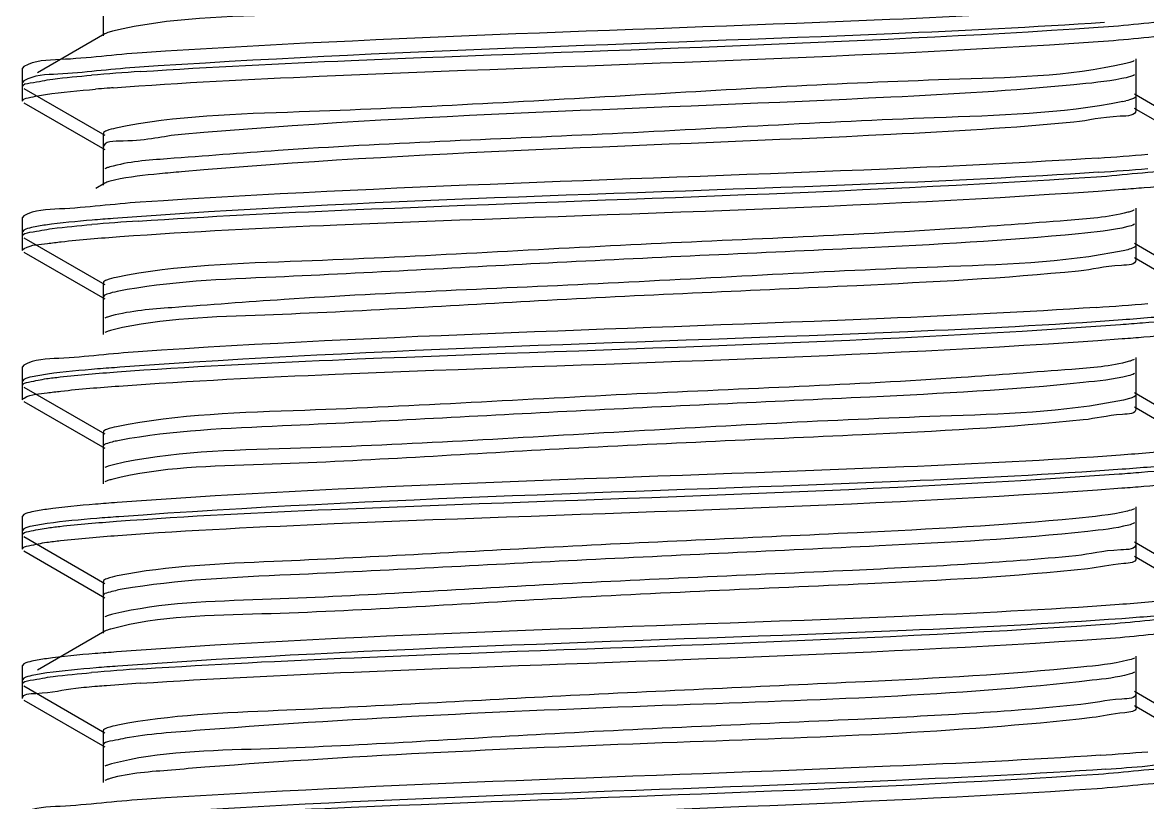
# Model space of a CAD drawing. Extents: x 27938 to 650306, y -92720 to 1524912.
# Drawn here: x 294530.1 to 294709.5, y 847505.1 to 847629.4 of the extents above; entities that cross this region are included whole.
import ezdxf

# ---------------------------------------------------------------- set-up
doc = ezdxf.new("R2010")
doc.units = 0
doc.header["$LTSCALE"] = 1000
doc.header["$MEASUREMENT"] = 0

msp = doc.modelspace()

# ---------------------------------------------------------------- linework, layer by layer
at = {"linetype": 'Continuous'}
for p, q in [((294542.94, 847633.29), (294542.94, 847627.33)), ((294543.2, 847627.63), (294532.45, 847621.41)), ((294707.67, 847617.71), (294707.67, 847623.66)), ((294530.28, 847622.43), (294530.05, 847622.17)), ((294530.05, 847619.19), (294530.05, 847622.17)), ((294530.05, 847619.19), (294530.05, 847622.17)), ((294707.67, 847615.43), (294707.67, 847621.38)), ((294530.28, 847620.15), (294530.05, 847619.89)), ((294530.05, 847616.92), (294530.05, 847619.89)), ((294530.05, 847616.92), (294530.05, 847619.89)), ((294530.28, 847618.93), (294543.2, 847611.45)), ((294720.33, 847610.52), (294707.41, 847618.01)), ((294530.28, 847616.65), (294543.2, 847609.17)), ((294720.33, 847608.25), (294707.41, 847615.73)), ((294542.94, 847611.75), (294542.94, 847605.8)), ((294542.94, 847609.47), (294542.94, 847603.52)), ((294543.2, 847603.82), (294541.73, 847602.97)), ((294707.67, 847593.89), (294707.67, 847599.85)), ((294530.28, 847598.62), (294530.05, 847598.36)), ((294530.05, 847595.38), (294530.05, 847598.36)), ((294530.05, 847595.38), (294530.05, 847598.36)), ((294530.28, 847596.34), (294530.05, 847596.08)), ((294707.67, 847591.61), (294707.67, 847597.57)), ((294530.05, 847593.1), (294530.05, 847596.08)), ((294530.05, 847593.1), (294530.05, 847596.08)), ((294530.28, 847595.12), (294543.2, 847587.64)), ((294530.28, 847592.84), (294543.2, 847585.36)), ((294706.35, 847593.21), (294705.63, 847593.05)), ((294720.33, 847586.71), (294707.41, 847594.19)), ((294720.33, 847584.43), (294707.41, 847591.92)), ((294542.94, 847587.94), (294542.94, 847581.99)), ((294542.94, 847585.66), (294542.94, 847579.71)), ((294530.28, 847574.81), (294530.05, 847574.55)), ((294707.67, 847570.08), (294707.67, 847576.03)), ((294530.05, 847571.57), (294530.05, 847574.55)), ((294530.05, 847571.57), (294530.05, 847574.55)), ((294707.67, 847567.8), (294707.67, 847573.75)), ((294530.28, 847572.53), (294530.05, 847572.27)), ((294530.05, 847569.29), (294530.05, 847572.27)), ((294530.05, 847569.29), (294530.05, 847572.27)), ((294530.28, 847571.31), (294543.2, 847563.83)), ((294706.63, 847569.48), (294705.67, 847569.24)), ((294720.33, 847562.9), (294707.41, 847570.38)), ((294530.28, 847569.03), (294543.2, 847561.55)), ((294720.33, 847560.62), (294707.41, 847568.1)), ((294542.94, 847564.13), (294542.94, 847558.17)), ((294542.94, 847561.85), (294542.94, 847555.89)), ((294707.67, 847546.27), (294707.67, 847552.22)), ((294530.28, 847550.99), (294530.05, 847550.73)), ((294530.05, 847547.76), (294530.05, 847550.73)), ((294530.05, 847547.76), (294530.05, 847550.73)), ((294707.67, 847543.99), (294707.67, 847549.94)), ((294530.28, 847548.71), (294530.05, 847548.45)), ((294530.05, 847545.48), (294530.05, 847548.45)), ((294530.05, 847545.48), (294530.05, 847548.45)), ((294530.28, 847547.49), (294543.2, 847540.01)), ((294720.33, 847539.09), (294707.41, 847546.57)), ((294530.28, 847545.22), (294543.2, 847537.73)), ((294720.33, 847536.81), (294707.41, 847544.29)), ((294542.94, 847540.31), (294542.94, 847534.36)), ((294542.94, 847538.04), (294542.94, 847532.08)), ((294543.2, 847532.38), (294532.45, 847526.16)), ((294707.67, 847522.45), (294707.67, 847528.41)), ((294530.28, 847527.18), (294530.05, 847526.92)), ((294530.05, 847523.94), (294530.05, 847526.92)), ((294530.05, 847523.94), (294530.05, 847526.92)), ((294530.28, 847524.9), (294530.05, 847524.64)), ((294530.05, 847521.66), (294530.05, 847524.64)), ((294530.05, 847521.66), (294530.05, 847524.64)), ((294707.67, 847520.18), (294707.67, 847526.13)), ((294530.28, 847523.68), (294543.2, 847516.2)), ((294720.33, 847515.27), (294707.41, 847522.76)), ((294530.28, 847521.4), (294543.2, 847513.92)), ((294720.33, 847512.99), (294707.41, 847520.48)), ((294542.94, 847516.5), (294542.94, 847510.55)), ((294542.94, 847514.22), (294542.94, 847508.27))]:
    msp.add_line(p, q, dxfattribs=at)
for centre, radius, start, end in [((294576.48, 847199.28), 423.24, 93.7464, 94.7999), ((294569.77, 847280.5), 339.47, 94.4273, 94.7392), ((294574.32, 847222.15), 397.99, 94.2964, 94.4317), ((294701.89, 847634.86), 18.39, 281.5273, 283.0317), ((294673.96, 848032.29), 425.36, 273.7325, 274.8002), ((294673.97, 848029.91), 425.25, 273.7327, 274.7996), ((294576.06, 847180.86), 417.83, 93.7807, 94.8008), ((294673.57, 848013.41), 430.3, 273.7014, 274.7995), ((294576.91, 847098.68), 428.61, 93.7128, 94.7991), ((294561.95, 847278.74), 245.65, 94.6576, 95.467), ((294570.23, 847179.31), 345.43, 94.4503, 94.6873), ((294581.13, 847036.62), 488.53, 93.7928, 94.4265), ((294674.38, 847931.67), 419.97, 273.7666, 274.8009), ((294675.59, 847914.19), 404.72, 273.8647, 274.8037)]:
    msp.add_arc(centre, radius, start, end, dxfattribs=at)
for points, knots in [([(294705.65, 847638.4), (294696.02, 847636.39), (294668.56, 847635.75), (294624.18, 847633.3), (294580.37, 847630.56), (294553.51, 847630.27), (294544.42, 847628.05)], [0, 0, 0, 0, 0.182739, 0.506392, 0.826439, 1, 1, 1, 1]), ([(294701.96, 847631.67), (294690.79, 847630.92), (294639.85, 847628.47), (294588.86, 847627.24), (294549.14, 847624.61)], [0, 0, 0, 0, 0.219496, 1, 1, 1, 1]), ([(294701.65, 847628.67), (294705.98, 847628.96), (294712.03, 847629.8), (294718.65, 847629.87), (294720.33, 847630.84)], [0, 0, 0, 0, 0.691188, 1, 1, 1, 1]), ([(294702.65, 847629.44), (294691.36, 847628.67), (294639.79, 847626.18), (294588.16, 847624.99), (294547.95, 847622.25)], [0, 0, 0, 0, 0.219115, 1, 1, 1, 1]), ([(294548.83, 847621.61), (294560.03, 847622.36), (294610.97, 847624.81), (294661.96, 847626.03), (294701.65, 847628.67)], [0, 0, 0, 0, 0.220088, 1, 1, 1, 1]), ([(294701.65, 847626.39), (294705.98, 847626.68), (294712.04, 847627.52), (294718.65, 847627.6), (294720.33, 847628.56)], [0, 0, 0, 0, 0.691187, 1, 1, 1, 1]), ([(294544.42, 847628.05), (294544.18, 847627.99), (294543.76, 847627.88), (294543.36, 847627.72), (294543.21, 847627.63)], [0, 0, 0, 0, 0.591078, 1, 1, 1, 1]), ([(294544.5, 847619.03), (294555.45, 847619.85), (294607.84, 847622.43), (294660.28, 847623.64), (294701.65, 847626.39)], [0, 0, 0, 0, 0.209378, 1, 1, 1, 1]), ([(294549.14, 847624.61), (294544.77, 847624.32), (294538.66, 847623.47), (294531.98, 847623.41), (294530.28, 847622.43)], [0, 0, 0, 0, 0.691369, 1, 1, 1, 1]), ([(294707.4, 847623.36), (294707.24, 847623.26), (294706.78, 847623.09), (294706.31, 847622.97), (294706.04, 847622.9)], [0, 0, 0, 0, 0.403878, 1, 1, 1, 1]), ([(294547.95, 847622.25), (294543.86, 847621.97), (294538.12, 847621.18), (294531.88, 847621.07), (294530.28, 847620.15)], [0, 0, 0, 0, 0.690219, 1, 1, 1, 1]), ([(294706.04, 847622.9), (294696.83, 847620.76), (294669.91, 847620.36), (294626.07, 847617.7), (294581.84, 847615.23), (294554.52, 847614.6), (294544.94, 847612.59)], [0, 0, 0, 0, 0.175623, 0.495702, 0.818204, 1, 1, 1, 1]), ([(294530.05, 847619.19), (294530.05, 847619.65), (294532.46, 847619.92), (294533.66, 847620.25), (294534.87, 847620.4)], [0, 0, 0, 0, 0.270787, 1, 1, 1, 1]), ([(294697.74, 847619.5), (294688.04, 847618.56), (294640.59, 847615.85), (294593.05, 847614.86), (294555.43, 847611.59)], [0, 0, 0, 0, 0.20523, 1, 1, 1, 1]), ([(294706.77, 847620.82), (294706.32, 847620.68), (294703.34, 847620.03), (294700.31, 847619.75), (294697.74, 847619.5)], [0, 0, 0, 0, 0.153853, 1, 1, 1, 1]), ([(294707.41, 847621.08), (294707.32, 847621.03), (294707.11, 847620.93), (294706.89, 847620.86), (294706.77, 847620.82)], [0, 0, 0, 0, 0.435445, 1, 1, 1, 1]), ([(294530.05, 847616.92), (294530.05, 847617.27), (294531.85, 847617.6), (294532.81, 847617.84), (294533.74, 847617.97)], [0, 0, 0, 0, 0.275063, 1, 1, 1, 1]), ([(294707.66, 847617.71), (294707.66, 847617.52), (294706.96, 847617.17), (294706.45, 847617.05), (294706.04, 847616.95)], [0, 0, 0, 0, 0.303248, 1, 1, 1, 1]), ([(294705.56, 847616.85), (294695.71, 847614.83), (294667.78, 847614.21), (294622.99, 847611.4), (294582.08, 847609.99), (294556, 847607.89), (294546.94, 847607.26), (294543.98, 847606.4)], [0, 0, 0, 0, 0.186373, 0.513855, 0.833476, 0.942785, 1, 1, 1, 1]), ([(294707.66, 847615.43), (294707.67, 847614.53), (294702.53, 847614.55), (294700.22, 847613.79), (294697.74, 847613.55)], [0, 0, 0, 0, 0.264839, 1, 1, 1, 1]), ([(294544.94, 847612.59), (294544.43, 847612.48), (294543.83, 847612.35), (294542.95, 847611.97), (294542.95, 847611.75)], [0, 0, 0, 0, 0.704918, 1, 1, 1, 1]), ([(294697.74, 847613.55), (294688.04, 847612.61), (294640.59, 847609.9), (294593.05, 847608.9), (294555.43, 847605.64)], [0, 0, 0, 0, 0.20523, 1, 1, 1, 1]), ([(294555.43, 847611.59), (294552.33, 847611.32), (294549.46, 847610.3), (294542.94, 847610.59), (294542.94, 847609.47)], [0, 0, 0, 0, 0.735758, 1, 1, 1, 1]), ([(294701.65, 847607.83), (294690.43, 847607.09), (294639.49, 847604.65), (294588.49, 847603.42), (294548.83, 847600.78)], [0, 0, 0, 0, 0.220524, 1, 1, 1, 1]), ([(294701.35, 847604.84), (294705.75, 847605.13), (294711.9, 847605.98), (294718.62, 847606.05), (294720.33, 847607.03)], [0, 0, 0, 0, 0.691471, 1, 1, 1, 1]), ([(294543.98, 847606.4), (294543.82, 847606.36), (294543.56, 847606.27), (294543.31, 847606.16), (294543.2, 847606.1)], [0, 0, 0, 0, 0.572013, 1, 1, 1, 1]), ([(294701.65, 847605.56), (294689.86, 847604.77), (294637.47, 847602.26), (294585.01, 847601.24), (294544.5, 847598.19)], [0, 0, 0, 0, 0.225391, 1, 1, 1, 1]), ([(294555.43, 847605.64), (294554.26, 847605.53), (294550.69, 847605.19), (294547.11, 847604.84), (294544.75, 847604.32)], [0, 0, 0, 0, 0.327573, 1, 1, 1, 1]), ([(294544.75, 847604.32), (294544.43, 847604.25), (294543.91, 847604.12), (294543.39, 847603.93), (294543.2, 847603.82)], [0, 0, 0, 0, 0.601667, 1, 1, 1, 1]), ([(294548.51, 847597.78), (294559.65, 847598.53), (294610.6, 847600.98), (294661.6, 847602.21), (294701.35, 847604.84)], [0, 0, 0, 0, 0.219052, 1, 1, 1, 1]), ([(294705.54, 847602.85), (294706.69, 847602.94), (294710.42, 847603.23), (294714.16, 847603.57), (294716.73, 847603.93)], [0, 0, 0, 0, 0.307538, 1, 1, 1, 1]), ([(294545.6, 847595.3), (294557.13, 847596.14), (294610.44, 847598.73), (294663.83, 847599.77), (294705.54, 847602.85)], [0, 0, 0, 0, 0.216493, 1, 1, 1, 1]), ([(294548.83, 847600.78), (294544.53, 847600.49), (294538.52, 847599.66), (294531.95, 847599.58), (294530.28, 847598.62)], [0, 0, 0, 0, 0.691073, 1, 1, 1, 1]), ([(294544.5, 847598.19), (294543.4, 847598.11), (294539.8, 847597.82), (294536.21, 847597.49), (294533.74, 847597.14)], [0, 0, 0, 0, 0.307039, 1, 1, 1, 1]), ([(294706.35, 847599.17), (294703.21, 847598.36), (294693.94, 847597.66), (294667.59, 847595.66), (294626.78, 847594.19), (294582.31, 847591.4), (294554.69, 847590.8), (294544.98, 847588.78)], [0, 0, 0, 0, 0.060117, 0.171248, 0.491182, 0.816115, 1, 1, 1, 1]), ([(294707.4, 847599.54), (294707.27, 847599.47), (294706.92, 847599.33), (294706.56, 847599.22), (294706.35, 847599.17)], [0, 0, 0, 0, 0.414924, 1, 1, 1, 1]), ([(294530.05, 847595.38), (294530.05, 847595.83), (294532.42, 847596.1), (294533.61, 847596.43), (294534.8, 847596.58)], [0, 0, 0, 0, 0.271021, 1, 1, 1, 1]), ([(294533.74, 847597.14), (294532.98, 847597.03), (294531.83, 847596.82), (294530.65, 847596.55), (294530.28, 847596.34)], [0, 0, 0, 0, 0.641483, 1, 1, 1, 1]), ([(294707.41, 847597.27), (294707.08, 847597.08), (294704.14, 847596.28), (294701.14, 847596.03), (294698.52, 847595.76)], [0, 0, 0, 0, 0.123412, 1, 1, 1, 1]), ([(294534.04, 847594.2), (294534.77, 847594.3), (294538.62, 847594.77), (294542.48, 847595.07), (294545.6, 847595.3)], [0, 0, 0, 0, 0.191582, 1, 1, 1, 1]), ([(294698.52, 847595.76), (294686.99, 847594.61), (294659.26, 847593.19), (294616.52, 847591.34), (294577.04, 847589), (294553.48, 847588.19), (294545.18, 847586.55)], [0, 0, 0, 0, 0.226181, 0.54212, 0.834898, 1, 1, 1, 1]), ([(294530.05, 847593.1), (294530.05, 847593.23), (294531.48, 847594.12), (294532.78, 847594.03), (294534.04, 847594.2)], [0, 0, 0, 0, 0.088752, 1, 1, 1, 1]), ([(294705.63, 847593.05), (294695.92, 847591.03), (294668.29, 847590.43), (294623.81, 847587.64), (294582.99, 847586.18), (294556.65, 847584.17), (294547.39, 847583.48), (294544.25, 847582.66)], [0, 0, 0, 0, 0.183944, 0.508945, 0.828873, 0.939958, 1, 1, 1, 1]), ([(294707.66, 847593.89), (294707.66, 847593.74), (294707.12, 847593.41), (294706.68, 847593.3), (294706.35, 847593.21)], [0, 0, 0, 0, 0.311826, 1, 1, 1, 1]), ([(294707.66, 847591.61), (294707.67, 847590.78), (294702.95, 847590.73), (294700.8, 847590.04), (294698.52, 847589.81)], [0, 0, 0, 0, 0.265449, 1, 1, 1, 1]), ([(294698.52, 847589.81), (294686.76, 847588.63), (294658.5, 847587.18), (294615.16, 847585.39), (294575.75, 847582.81), (294552.39, 847582.32), (294544.51, 847580.45)], [0, 0, 0, 0, 0.229743, 0.549934, 0.842575, 1, 1, 1, 1]), ([(294544.98, 847588.78), (294544.46, 847588.68), (294543.85, 847588.54), (294542.95, 847588.16), (294542.95, 847587.94)], [0, 0, 0, 0, 0.705326, 1, 1, 1, 1]), ([(294545.18, 847586.55), (294544.62, 847586.43), (294543.96, 847586.28), (294542.95, 847585.9), (294542.95, 847585.66)], [0, 0, 0, 0, 0.707822, 1, 1, 1, 1]), ([(294701.35, 847584), (294690.07, 847583.26), (294639.13, 847580.82), (294588.12, 847579.61), (294548.51, 847576.94)], [0, 0, 0, 0, 0.221533, 1, 1, 1, 1]), ([(294544.25, 847582.66), (294544.04, 847582.61), (294543.69, 847582.51), (294543.34, 847582.37), (294543.21, 847582.29)], [0, 0, 0, 0, 0.584722, 1, 1, 1, 1]), ([(294705.54, 847582.02), (294694.12, 847581.17), (294640.81, 847578.57), (294587.42, 847577.5), (294545.6, 847574.46)], [0, 0, 0, 0, 0.214464, 1, 1, 1, 1]), ([(294705.19, 847581.29), (294706.37, 847581.38), (294710.18, 847581.68), (294714, 847582.01), (294716.62, 847582.38)], [0, 0, 0, 0, 0.307301, 1, 1, 1, 1]), ([(294716.73, 847583.09), (294716.02, 847582.99), (294712.3, 847582.54), (294708.56, 847582.24), (294705.54, 847582.02)], [0, 0, 0, 0, 0.191295, 1, 1, 1, 1]), ([(294544.51, 847580.45), (294544.24, 847580.38), (294543.8, 847580.27), (294543.37, 847580.1), (294543.21, 847580.01)], [0, 0, 0, 0, 0.593584, 1, 1, 1, 1]), ([(294545.14, 847573.73), (294556.58, 847574.57), (294609.94, 847577.18), (294663.37, 847578.24), (294705.19, 847581.29)], [0, 0, 0, 0, 0.214855, 1, 1, 1, 1]), ([(294705.47, 847579.03), (294706.63, 847579.12), (294710.38, 847579.41), (294714.13, 847579.75), (294716.71, 847580.12)], [0, 0, 0, 0, 0.30752, 1, 1, 1, 1]), ([(294545.4, 847571.47), (294556.91, 847572.31), (294610.26, 847574.91), (294663.7, 847575.96), (294705.47, 847579.03)], [0, 0, 0, 0, 0.215894, 1, 1, 1, 1]), ([(294548.51, 847576.94), (294544.29, 847576.66), (294538.37, 847575.84), (294531.92, 847575.75), (294530.28, 847574.81)], [0, 0, 0, 0, 0.690761, 1, 1, 1, 1]), ([(294706.63, 847575.43), (294703.66, 847574.57), (294694.59, 847573.94), (294668.51, 847571.85), (294627.59, 847570.43), (294582.82, 847567.62), (294554.9, 847567), (294545.04, 847564.98)], [0, 0, 0, 0, 0.057292, 0.16665, 0.48628, 0.813694, 1, 1, 1, 1]), ([(294707.4, 847575.73), (294707.3, 847575.67), (294707.04, 847575.56), (294706.78, 847575.47), (294706.63, 847575.43)], [0, 0, 0, 0, 0.427528, 1, 1, 1, 1]), ([(294534.04, 847573.37), (294533.22, 847573.25), (294531.96, 847573.04), (294530.68, 847572.76), (294530.28, 847572.53)], [0, 0, 0, 0, 0.64438, 1, 1, 1, 1]), ([(294533.9, 847572.65), (294534.61, 847572.75), (294538.35, 847573.21), (294542.1, 847573.51), (294545.14, 847573.73)], [0, 0, 0, 0, 0.191288, 1, 1, 1, 1]), ([(294545.6, 847574.46), (294544.41, 847574.38), (294540.55, 847574.08), (294536.69, 847573.74), (294534.04, 847573.37)], [0, 0, 0, 0, 0.307194, 1, 1, 1, 1]), ([(294707.41, 847573.45), (294707.11, 847573.28), (294704.41, 847572.52), (294701.66, 847572.28), (294699.26, 847572.03)], [0, 0, 0, 0, 0.125618, 1, 1, 1, 1]), ([(294530.05, 847571.57), (294530.05, 847571.94), (294531.94, 847572.26), (294532.93, 847572.51), (294533.9, 847572.65)], [0, 0, 0, 0, 0.274581, 1, 1, 1, 1]), ([(294533.99, 847570.38), (294534.71, 847570.48), (294538.51, 847570.95), (294542.32, 847571.25), (294545.4, 847571.47)], [0, 0, 0, 0, 0.191547, 1, 1, 1, 1]), ([(294699.26, 847572.03), (294687.96, 847570.85), (294660.46, 847569.44), (294617.85, 847567.56), (294577.99, 847565.29), (294554.07, 847564.39), (294545.51, 847562.8)], [0, 0, 0, 0, 0.221386, 0.535783, 0.830497, 1, 1, 1, 1]), ([(294530.05, 847569.29), (294530.05, 847569.41), (294531.45, 847570.3), (294532.74, 847570.21), (294533.99, 847570.38)], [0, 0, 0, 0, 0.089007, 1, 1, 1, 1]), ([(294705.67, 847569.24), (294696.09, 847567.23), (294668.76, 847566.6), (294624.52, 847564.14), (294580.68, 847561.47), (294553.76, 847561.07), (294544.57, 847558.93)], [0, 0, 0, 0, 0.181847, 0.504414, 0.824494, 1, 1, 1, 1]), ([(294707.66, 847570.08), (294707.66, 847569.95), (294707.25, 847569.65), (294706.89, 847569.55), (294706.63, 847569.48)], [0, 0, 0, 0, 0.322524, 1, 1, 1, 1]), ([(294707.66, 847567.8), (294707.67, 847567.04), (294703.35, 847566.92), (294701.36, 847566.29), (294699.26, 847566.07)], [0, 0, 0, 0, 0.266197, 1, 1, 1, 1]), ([(294699.26, 847566.07), (294687.55, 847564.85), (294659.14, 847563.41), (294615.46, 847561.62), (294575.72, 847558.92), (294552.14, 847558.57), (294544.31, 847556.59)], [0, 0, 0, 0, 0.227539, 0.549411, 0.843947, 1, 1, 1, 1]), ([(294545.04, 847564.98), (294544.51, 847564.88), (294543.89, 847564.73), (294542.95, 847564.35), (294542.95, 847564.13)], [0, 0, 0, 0, 0.706097, 1, 1, 1, 1]), ([(294545.51, 847562.8), (294544.86, 847562.68), (294544.13, 847562.51), (294542.95, 847562.11), (294542.94, 847561.85)], [0, 0, 0, 0, 0.71182, 1, 1, 1, 1]), ([(294705.19, 847560.46), (294693.69, 847559.62), (294640.34, 847557.02), (294586.9, 847555.97), (294545.14, 847552.89)], [0, 0, 0, 0, 0.215925, 1, 1, 1, 1]), ([(294716.62, 847561.55), (294715.9, 847561.44), (294712.1, 847560.98), (294708.28, 847560.68), (294705.19, 847560.46)], [0, 0, 0, 0, 0.191493, 1, 1, 1, 1]), ([(294544.57, 847558.93), (294544.29, 847558.86), (294543.83, 847558.74), (294543.37, 847558.57), (294543.21, 847558.48)], [0, 0, 0, 0, 0.595809, 1, 1, 1, 1]), ([(294704.99, 847557.47), (294706.18, 847557.55), (294710.05, 847557.85), (294713.92, 847558.19), (294716.58, 847558.56)], [0, 0, 0, 0, 0.307277, 1, 1, 1, 1]), ([(294716.71, 847559.28), (294716, 847559.18), (294712.26, 847558.72), (294708.51, 847558.42), (294705.48, 847558.2)], [0, 0, 0, 0, 0.191309, 1, 1, 1, 1]), ([(294545.07, 847549.91), (294556.48, 847550.76), (294609.8, 847553.36), (294663.18, 847554.43), (294704.99, 847557.47)], [0, 0, 0, 0, 0.214447, 1, 1, 1, 1]), ([(294705.48, 847558.2), (294694.03, 847557.35), (294640.67, 847554.75), (294587.23, 847553.69), (294545.4, 847550.63)], [0, 0, 0, 0, 0.214866, 1, 1, 1, 1]), ([(294544.31, 847556.59), (294544.09, 847556.53), (294543.71, 847556.42), (294543.35, 847556.28), (294543.21, 847556.2)], [0, 0, 0, 0, 0.586461, 1, 1, 1, 1]), ([(294545.27, 847547.65), (294556.76, 847548.49), (294610.15, 847551.09), (294663.61, 847552.14), (294705.43, 847555.22)], [0, 0, 0, 0, 0.215499, 1, 1, 1, 1]), ([(294705.43, 847555.22), (294706.59, 847555.3), (294710.35, 847555.6), (294714.11, 847555.93), (294716.7, 847556.3)], [0, 0, 0, 0, 0.307507, 1, 1, 1, 1]), ([(294533.9, 847551.81), (294533.11, 847551.7), (294531.9, 847551.49), (294530.66, 847551.21), (294530.28, 847550.99)], [0, 0, 0, 0, 0.642908, 1, 1, 1, 1]), ([(294545.14, 847552.89), (294543.98, 847552.81), (294540.23, 847552.51), (294536.48, 847552.18), (294533.9, 847551.81)], [0, 0, 0, 0, 0.307539, 1, 1, 1, 1]), ([(294707.41, 847551.92), (294707.07, 847551.73), (294703.98, 847550.9), (294700.85, 847550.65), (294698.09, 847550.37)], [0, 0, 0, 0, 0.122258, 1, 1, 1, 1]), ([(294533.99, 847549.55), (294533.18, 847549.43), (294531.94, 847549.22), (294530.67, 847548.94), (294530.28, 847548.71)], [0, 0, 0, 0, 0.64385, 1, 1, 1, 1]), ([(294533.88, 847548.83), (294534.59, 847548.93), (294538.31, 847549.39), (294542.05, 847549.69), (294545.07, 847549.91)], [0, 0, 0, 0, 0.191269, 1, 1, 1, 1]), ([(294545.4, 847550.63), (294544.23, 847550.55), (294540.42, 847550.25), (294536.61, 847549.91), (294533.99, 847549.55)], [0, 0, 0, 0, 0.30725, 1, 1, 1, 1]), ([(294698.09, 847550.37), (294686.49, 847549.23), (294658.7, 847547.81), (294616.01, 847545.97), (294576.73, 847543.63), (294553.34, 847542.84), (294545.13, 847541.19)], [0, 0, 0, 0, 0.228282, 0.544405, 0.836128, 1, 1, 1, 1]), ([(294707.41, 847549.64), (294707.13, 847549.48), (294704.67, 847548.76), (294702.16, 847548.53), (294699.98, 847548.29)], [0, 0, 0, 0, 0.127999, 1, 1, 1, 1]), ([(294530.05, 847547.76), (294530.05, 847548.12), (294531.93, 847548.44), (294532.92, 847548.7), (294533.88, 847548.83)], [0, 0, 0, 0, 0.274666, 1, 1, 1, 1]), ([(294699.98, 847548.29), (294688.91, 847547.08), (294661.73, 847545.71), (294619.31, 847543.79), (294579.1, 847541.58), (294554.79, 847540.59), (294545.93, 847539.06)], [0, 0, 0, 0, 0.21628, 0.528744, 0.825398, 1, 1, 1, 1]), ([(294530.05, 847545.48), (294530.05, 847545.85), (294531.96, 847546.17), (294532.97, 847546.43), (294533.94, 847546.56)], [0, 0, 0, 0, 0.274358, 1, 1, 1, 1]), ([(294533.94, 847546.56), (294534.66, 847546.67), (294538.43, 847547.12), (294542.21, 847547.42), (294545.27, 847547.65)], [0, 0, 0, 0, 0.191427, 1, 1, 1, 1]), ([(294707.66, 847546.27), (294707.67, 847545.4), (294702.72, 847545.39), (294700.48, 847544.66), (294698.09, 847544.42)], [0, 0, 0, 0, 0.265093, 1, 1, 1, 1]), ([(294698.09, 847544.42), (294686.24, 847543.26), (294657.91, 847541.8), (294614.59, 847540.03), (294575.39, 847537.43), (294552.21, 847536.97), (294544.44, 847535.08)], [0, 0, 0, 0, 0.23203, 0.552577, 0.844133, 1, 1, 1, 1]), ([(294699.98, 847542.34), (294688.33, 847541.07), (294659.81, 847539.63), (294615.82, 847537.85), (294575.77, 847535.02), (294551.95, 847534.83), (294544.16, 847532.73)], [0, 0, 0, 0, 0.225089, 0.548455, 0.844944, 1, 1, 1, 1]), ([(294707.66, 847543.99), (294707.67, 847543.28), (294703.74, 847543.11), (294701.9, 847542.55), (294699.98, 847542.34)], [0, 0, 0, 0, 0.267101, 1, 1, 1, 1]), ([(294545.13, 847541.19), (294544.58, 847541.08), (294543.93, 847540.93), (294542.95, 847540.55), (294542.95, 847540.31)], [0, 0, 0, 0, 0.707145, 1, 1, 1, 1]), ([(294545.93, 847539.06), (294545.18, 847538.93), (294544.35, 847538.73), (294542.95, 847538.34), (294542.94, 847538.04)], [0, 0, 0, 0, 0.715974, 1, 1, 1, 1]), ([(294716.58, 847537.73), (294715.84, 847537.62), (294711.99, 847537.16), (294708.12, 847536.86), (294704.99, 847536.63)], [0, 0, 0, 0, 0.191494, 1, 1, 1, 1]), ([(294704.99, 847536.63), (294693.47, 847535.79), (294640.16, 847533.2), (294586.77, 847532.15), (294545.07, 847529.08)], [0, 0, 0, 0, 0.216529, 1, 1, 1, 1]), ([(294701.97, 847533.44), (294706.22, 847533.73), (294712.18, 847534.55), (294718.67, 847534.64), (294720.33, 847535.59)], [0, 0, 0, 0, 0.690877, 1, 1, 1, 1]), ([(294716.7, 847535.46), (294715.98, 847535.36), (294712.24, 847534.9), (294708.47, 847534.61), (294705.43, 847534.38)], [0, 0, 0, 0, 0.191315, 1, 1, 1, 1]), ([(294544.44, 847535.08), (294544.19, 847535.02), (294543.77, 847534.91), (294543.36, 847534.75), (294543.21, 847534.66)], [0, 0, 0, 0, 0.591238, 1, 1, 1, 1]), ([(294705.43, 847534.38), (294693.96, 847533.54), (294640.57, 847530.93), (294587.11, 847529.88), (294545.27, 847526.81)], [0, 0, 0, 0, 0.215146, 1, 1, 1, 1]), ([(294549.15, 847526.38), (294560.41, 847527.13), (294611.34, 847529.57), (294662.34, 847530.78), (294701.97, 847533.44)], [0, 0, 0, 0, 0.22115, 1, 1, 1, 1]), ([(294544.16, 847532.73), (294543.97, 847532.68), (294543.64, 847532.59), (294543.33, 847532.45), (294543.21, 847532.38)], [0, 0, 0, 0, 0.579977, 1, 1, 1, 1]), ([(294702.87, 847531.22), (294706.91, 847531.5), (294712.58, 847532.29), (294718.75, 847532.4), (294720.33, 847533.31)], [0, 0, 0, 0, 0.689986, 1, 1, 1, 1]), ([(294548.81, 847524.08), (294560.17, 847524.84), (294611.52, 847527.3), (294662.93, 847528.49), (294702.87, 847531.22)], [0, 0, 0, 0, 0.221314, 1, 1, 1, 1]), ([(294533.88, 847528), (294533.1, 847527.89), (294531.89, 847527.68), (294530.66, 847527.4), (294530.28, 847527.18)], [0, 0, 0, 0, 0.642723, 1, 1, 1, 1]), ([(294545.07, 847529.08), (294543.92, 847528.99), (294540.19, 847528.7), (294536.45, 847528.36), (294533.88, 847528)], [0, 0, 0, 0, 0.307563, 1, 1, 1, 1]), ([(294707.41, 847528.11), (294707.09, 847527.93), (294704.26, 847527.15), (294701.38, 847526.9), (294698.85, 847526.64)], [0, 0, 0, 0, 0.124368, 1, 1, 1, 1]), ([(294545.27, 847526.81), (294544.11, 847526.73), (294540.33, 847526.43), (294536.55, 847526.09), (294533.94, 847525.73)], [0, 0, 0, 0, 0.307384, 1, 1, 1, 1]), ([(294698.85, 847526.64), (294687.41, 847525.47), (294659.75, 847524.06), (294617.04, 847522.2), (294577.39, 847519.88), (294553.67, 847519.04), (294545.28, 847517.41)], [0, 0, 0, 0, 0.224238, 0.539714, 0.833345, 1, 1, 1, 1]), ([(294530.05, 847523.94), (294530.05, 847524.4), (294532.49, 847524.67), (294533.71, 847525.01), (294534.93, 847525.16)], [0, 0, 0, 0, 0.270586, 1, 1, 1, 1]), ([(294533.94, 847525.73), (294533.14, 847525.62), (294531.92, 847525.4), (294530.67, 847525.12), (294530.28, 847524.9)], [0, 0, 0, 0, 0.643403, 1, 1, 1, 1]), ([(294700.66, 847524.55), (294678.7, 847522.05), (294631.41, 847520.66), (294584.22, 847518.58), (294559.16, 847516.64)], [0, 0, 0, 0, 0.467917, 1, 1, 1, 1]), ([(294707.41, 847525.83), (294707.15, 847525.68), (294704.93, 847525), (294702.64, 847524.78), (294700.66, 847524.55)], [0, 0, 0, 0, 0.130558, 1, 1, 1, 1]), ([(294530.05, 847521.66), (294530.05, 847522.43), (294534.44, 847522.42), (294536.42, 847523.07), (294538.54, 847523.28)], [0, 0, 0, 0, 0.263956, 1, 1, 1, 1]), ([(294707.66, 847522.45), (294707.67, 847521.65), (294703.13, 847521.57), (294701.05, 847520.91), (294698.85, 847520.68)], [0, 0, 0, 0, 0.265763, 1, 1, 1, 1]), ([(294698.85, 847520.68), (294687.04, 847519.48), (294658.54, 847518.02), (294614.85, 847516.26), (294575.34, 847513.52), (294551.94, 847513.24), (294544.23, 847511.22)], [0, 0, 0, 0, 0.229965, 0.552316, 0.845738, 1, 1, 1, 1]), ([(294707.67, 847520.18), (294707.67, 847519.53), (294704.11, 847519.3), (294702.41, 847518.8), (294700.66, 847518.6)], [0, 0, 0, 0, 0.268181, 1, 1, 1, 1]), ([(294545.28, 847517.41), (294544.69, 847517.29), (294544.01, 847517.14), (294542.95, 847516.75), (294542.94, 847516.5)], [0, 0, 0, 0, 0.709136, 1, 1, 1, 1]), ([(294700.66, 847518.6), (294678.7, 847516.1), (294631.41, 847514.71), (294584.22, 847512.62), (294559.16, 847510.69)], [0, 0, 0, 0, 0.467917, 1, 1, 1, 1]), ([(294559.16, 847516.64), (294555.14, 847516.33), (294549.53, 847515.99), (294544.95, 847515.01), (294542.94, 847514.63), (294542.94, 847514.22)], [0, 0, 0, 0, 0.734363, 0.926776, 1, 1, 1, 1]), ([(294701.97, 847512.61), (294690.81, 847511.86), (294639.87, 847509.41), (294588.87, 847508.18), (294549.15, 847505.55)], [0, 0, 0, 0, 0.219461, 1, 1, 1, 1]), ([(294544.23, 847511.22), (294544.03, 847511.17), (294543.68, 847511.06), (294543.34, 847510.93), (294543.21, 847510.85)], [0, 0, 0, 0, 0.58329, 1, 1, 1, 1]), ([(294559.16, 847510.69), (294557.38, 847510.55), (294552.34, 847510.07), (294547.2, 847509.79), (294544.03, 847508.89)], [0, 0, 0, 0, 0.35135, 1, 1, 1, 1]), ([(294702.87, 847510.39), (294691.7, 847509.62), (294640.35, 847507.14), (294588.94, 847505.93), (294548.81, 847503.25)], [0, 0, 0, 0, 0.217709, 1, 1, 1, 1]), ([(294701.66, 847509.61), (294705.98, 847509.9), (294712.04, 847510.73), (294718.65, 847510.81), (294720.33, 847511.78)], [0, 0, 0, 0, 0.691179, 1, 1, 1, 1]), ([(294544.03, 847508.89), (294543.87, 847508.84), (294543.59, 847508.75), (294543.31, 847508.63), (294543.2, 847508.57)], [0, 0, 0, 0, 0.574371, 1, 1, 1, 1]), ([(294548.84, 847502.55), (294560.04, 847503.3), (294610.98, 847505.74), (294661.98, 847506.97), (294701.66, 847509.61)], [0, 0, 0, 0, 0.220122, 1, 1, 1, 1]), ([(294701.46, 847507.32), (294705.83, 847507.61), (294711.95, 847508.45), (294718.63, 847508.52), (294720.33, 847509.5)], [0, 0, 0, 0, 0.691368, 1, 1, 1, 1]), ([(294548.63, 847500.26), (294559.79, 847501.01), (294610.74, 847503.45), (294661.74, 847504.68), (294701.46, 847507.32)], [0, 0, 0, 0, 0.219436, 1, 1, 1, 1]), ([(294549.15, 847505.55), (294544.78, 847505.26), (294538.66, 847504.41), (294531.98, 847504.34), (294530.28, 847503.37)], [0, 0, 0, 0, 0.691379, 1, 1, 1, 1])]:
    msp.add_open_spline(points, degree=3, knots=knots, dxfattribs=at)
for points in [[(294534.87, 847620.4), (294536.93, 847620.67), (294539, 847620.86), (294541.07, 847621.03)], [(294533.74, 847617.97), (294536.38, 847618.36), (294539.05, 847618.59), (294541.72, 847618.81)], [(294534.8, 847596.58), (294536.89, 847596.85), (294538.99, 847597.04), (294541.09, 847597.22)], [(294534.93, 847525.16), (294536.97, 847525.42), (294539.01, 847525.61), (294541.05, 847525.78)], [(294716.03, 847511.56), (294713.86, 847511.28), (294711.67, 847511.07), (294709.48, 847510.89)]]:
    msp.add_open_spline(points, degree=3, dxfattribs=at)

doc.saveas('drawing.dxf')
